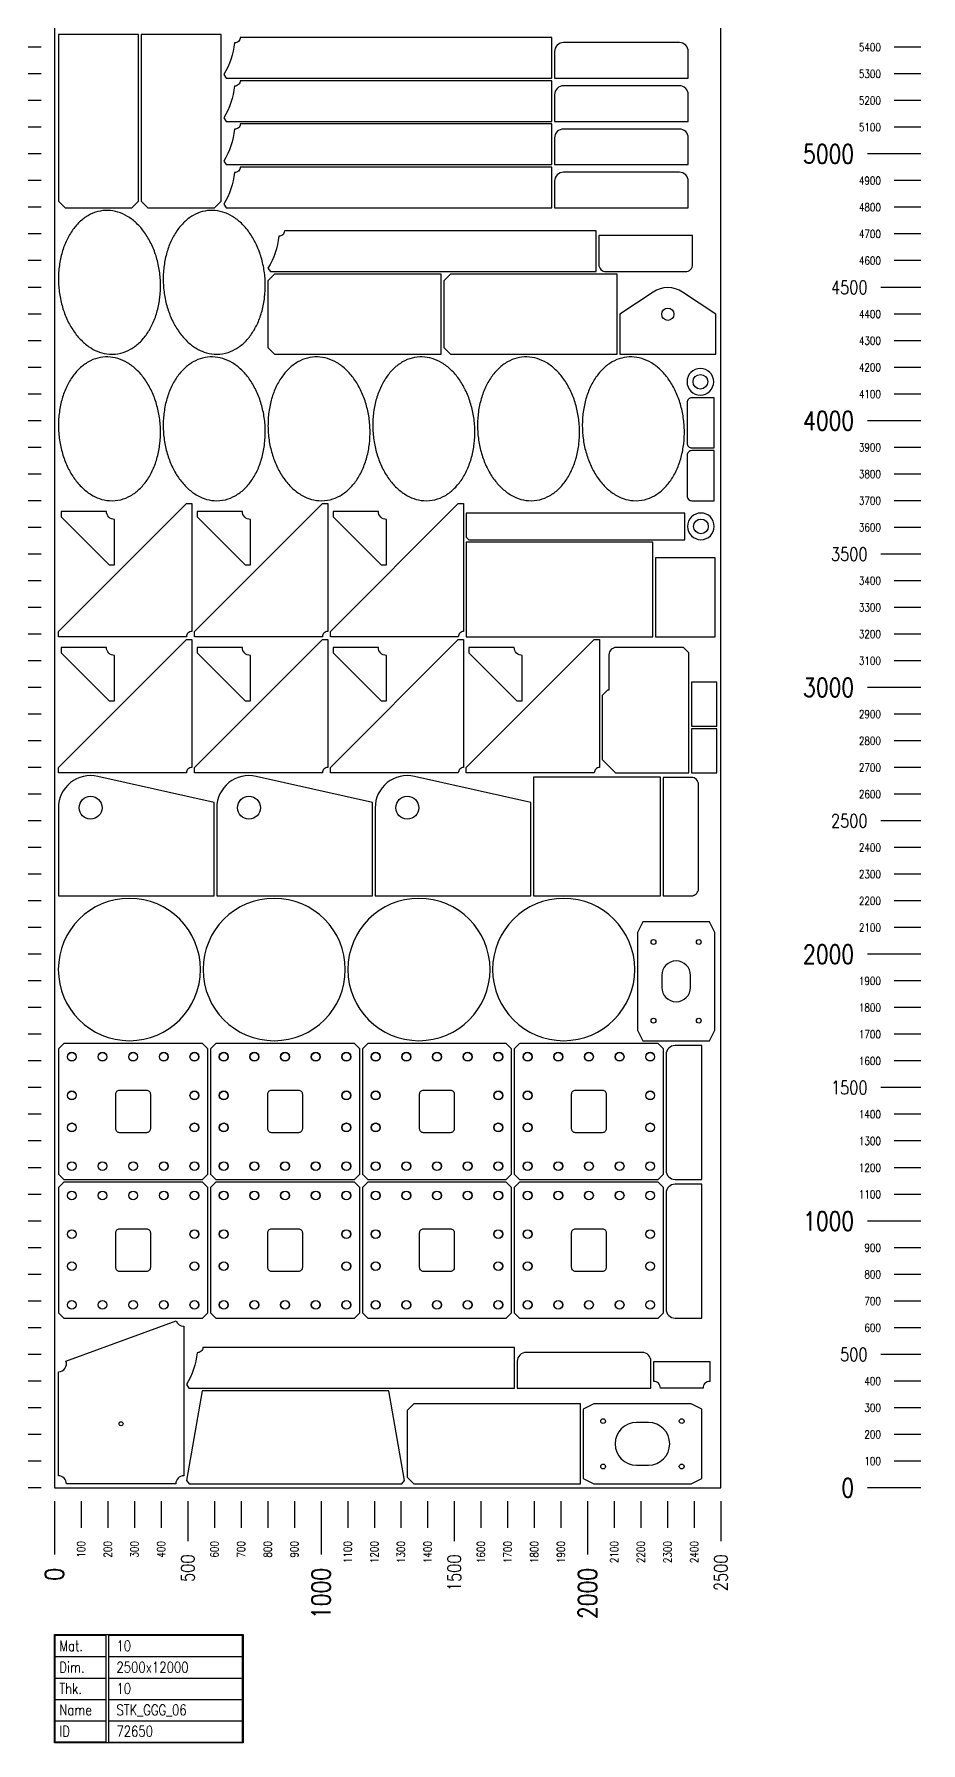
# Model space of a CAD drawing. Header units: millimetres. Extents: x 28039 to 145264, y 9873 to 40131.
# Drawn here: x 95840 to 99166, y 13439 to 19844 of the extents above; entities that cross this region are included whole.
import ezdxf
from ezdxf.enums import TextEntityAlignment as Align

# ---------------------------------------------------------------- set-up
doc = ezdxf.new("R2010")
doc.units = ezdxf.units.MM
doc.layers.add('TEXT', color=7, linetype='Continuous')
doc.styles.add('EasyCutStyle', font='romans.shx', dxfattribs={"width": 0.8})

# ---------------------------------------------------------------- blocks, each defined once
blk = doc.blocks.new('LogoSheet_46632')
at = {"color": 2}
for p, q in [((-50, 5400), (-150, 5400)), ((-50, 5300), (-150, 5300)), ((-50, 5200), (-150, 5200)), ((-50, 5100), (-150, 5100)), ((-50, 4900), (-150, 4900)), ((-50, 4800), (-150, 4800)), ((-50, 4700), (-150, 4700)), ((-50, 4600), (-150, 4600)), ((-50, 4400), (-150, 4400)), ((-50, 4300), (-150, 4300)), ((-50, 4200), (-150, 4200)), ((-50, 4100), (-150, 4100)), ((-50, 3900), (-150, 3900)), ((-50, 3800), (-150, 3800)), ((-50, 3700), (-150, 3700)), ((-50, 3600), (-150, 3600)), ((-50, 3400), (-150, 3400)), ((-50, 3300), (-150, 3300)), ((-50, 3200), (-150, 3200)), ((-50, 3100), (-150, 3100)), ((-50, 2900), (-150, 2900)), ((-50, 2800), (-150, 2800)), ((-50, 2700), (-150, 2700)), ((-50, 2600), (-150, 2600)), ((-50, 2400), (-150, 2400)), ((-50, 2300), (-150, 2300)), ((-50, 2200), (-150, 2200)), ((-50, 2100), (-150, 2100)), ((-50, 1900), (-150, 1900)), ((-50, 1800), (-150, 1800)), ((-50, 1700), (-150, 1700)), ((-50, 1600), (-150, 1600)), ((-50, 1400), (-150, 1400)), ((-50, 1300), (-150, 1300)), ((-50, 1200), (-150, 1200)), ((-50, 1100), (-150, 1100)), ((-50, 900), (-150, 900)), ((-50, 800), (-150, 800)), ((-50, 700), (-150, 700)), ((-50, 600), (-150, 600)), ((-50, 400), (-150, 400)), ((-50, 300), (-150, 300)), ((-50, 200), (-150, 200)), ((-50, 100), (-150, 100)), ((100, -50), (100, -150)), ((200, -50), (200, -150)), ((300, -50), (300, -150)), ((400, -50), (400, -150)), ((600, -50), (600, -150)), ((700, -50), (700, -150)), ((800, -50), (800, -150)), ((900, -50), (900, -150)), ((1100, -50), (1100, -150)), ((1200, -50), (1200, -150)), ((1300, -50), (1300, -150)), ((1400, -50), (1400, -150)), ((1600, -50), (1600, -150)), ((1700, -50), (1700, -150)), ((1800, -50), (1800, -150)), ((1900, -50), (1900, -150)), ((2100, -50), (2100, -150)), ((2200, -50), (2200, -150)), ((2300, -50), (2300, -150)), ((2400, -50), (2400, -150))]:
    blk.add_line(p, q, dxfattribs=at)
at = {"color": 1}
for p, q in [((-50, 5000), (-250, 5000)), ((-50, 4000), (-250, 4000)), ((-50, 3000), (-250, 3000)), ((-50, 2000), (-250, 2000)), ((-50, 1000), (-250, 1000)), ((-50, 0), (-250, 0)), ((0, -50), (0, -250)), ((1000, -50), (1000, -250)), ((2000, -50), (2000, -250)), ((203.4, -553), (705.2, -553)), ((203.4, -633), (705.2, -633)), ((203.4, -713), (705.2, -713)), ((203.4, -793), (705.2, -793)), ((203.4, -873), (705.2, -873))]:
    blk.add_line(p, q, dxfattribs=at)
at = {"color": 7}
for p, q in [((-50, 4500), (-200, 4500)), ((-50, 3500), (-200, 3500)), ((-50, 2500), (-200, 2500)), ((-50, 1500), (-200, 1500)), ((-50, 500), (-200, 500)), ((500, -50), (500, -200)), ((1500, -50), (1500, -200)), ((2500, -50), (2500, -200))]:
    blk.add_line(p, q, dxfattribs=at)
at = {"color": 5}
for p, q in [((3, -553), (193.4, -553)), ((3, -633), (193.4, -633)), ((3, -713), (193.4, -713)), ((3, -793), (193.4, -793)), ((3, -873), (193.4, -873))]:
    blk.add_line(p, q, dxfattribs=at)
blk.add_line((193.4, -633), (193.4, -953))
blk.add_lwpolyline([(0, -550), (708.2, -550), (708.2, -956), (0, -956)], close=True)
blk.add_lwpolyline([(3, -553), (193.4, -553), (193.4, -953), (3, -953)], close=True, dxfattribs=at)
at = {"color": 1}
blk.add_lwpolyline([(705.2, -553), (203.4, -553), (203.4, -953), (705.2, -953)], close=True, dxfattribs=at)
at = {"color": 7, "style": 'EasyCutStyle', "width": 0.8}
for s, height, p in [('100', 30, (100, -200)), ('200', 30, (200, -200)), ('300', 30, (300, -200)), ('400', 30, (400, -200)), ('500', 50, (500, -250)), ('600', 30, (600, -200)), ('700', 30, (700, -200)), ('800', 30, (800, -200)), ('900', 30, (900, -200)), ('1100', 30, (1100, -200)), ('1200', 30, (1200, -200)), ('1300', 30, (1300, -200)), ('1400', 30, (1400, -200)), ('1500', 50, (1500, -250)), ('1600', 30, (1600, -200)), ('1700', 30, (1700, -200)), ('1800', 30, (1800, -200)), ('1900', 30, (1900, -200)), ('2100', 30, (2100, -200)), ('2200', 30, (2200, -200)), ('2300', 30, (2300, -200)), ('2400', 30, (2400, -200)), ('2500', 50, (2500, -250)), ('0', 70, (0, -300)), ('1000', 70, (1000, -300)), ('2000', 70, (2000, -300))]:
    blk.add_text(s, height=height, rotation=90, dxfattribs=at).set_placement(p, align=Align.MIDDLE_RIGHT)
at = {"style": 'EasyCutStyle', "width": 0.8}
for tag, p in [('MATERIAL_SHEET', (232.8, -612.4)), ('DIMENSION_SHEET', (232.8, -692.4)), ('THICKNESS_SHEET', (232.8, -772.4)), ('NAME_SHEET', (232.8, -852.4)), ('ID_SHEET', (232.8, -932.4))]:
    blk.add_attdef(tag, p, '', height=40, dxfattribs=at)
at = {"layer": 'TEXT', "color": 251, "style": 'EasyCutStyle', "width": 0.8}
for s, p in [('Mat.', (18.4, -612.4)), ('Dim.', (18.4, -692.4)), ('Thk.', (18.4, -772.4)), ('Name', (18.4, -852.4)), ('ID', (18.4, -932.4))]:
    blk.add_text(s, height=40, dxfattribs=at).set_placement(p)
blk = doc.blocks.new('LogoSheet_40291')
at = {"color": 2}
for p, q in [((-50, 5400), (-150, 5400)), ((-50, 5300), (-150, 5300)), ((-50, 5200), (-150, 5200)), ((-50, 5100), (-150, 5100)), ((-50, 4900), (-150, 4900)), ((-50, 4800), (-150, 4800)), ((-50, 4700), (-150, 4700)), ((-50, 4600), (-150, 4600)), ((-50, 4400), (-150, 4400)), ((-50, 4300), (-150, 4300)), ((-50, 4200), (-150, 4200)), ((-50, 4100), (-150, 4100)), ((-50, 3900), (-150, 3900)), ((-50, 3800), (-150, 3800)), ((-50, 3700), (-150, 3700)), ((-50, 3600), (-150, 3600)), ((-50, 3400), (-150, 3400)), ((-50, 3300), (-150, 3300)), ((-50, 3200), (-150, 3200)), ((-50, 3100), (-150, 3100)), ((-50, 2900), (-150, 2900)), ((-50, 2800), (-150, 2800)), ((-50, 2700), (-150, 2700)), ((-50, 2600), (-150, 2600)), ((-50, 2400), (-150, 2400)), ((-50, 2300), (-150, 2300)), ((-50, 2200), (-150, 2200)), ((-50, 2100), (-150, 2100)), ((-50, 1900), (-150, 1900)), ((-50, 1800), (-150, 1800)), ((-50, 1700), (-150, 1700)), ((-50, 1600), (-150, 1600)), ((-50, 1400), (-150, 1400)), ((-50, 1300), (-150, 1300)), ((-50, 1200), (-150, 1200)), ((-50, 1100), (-150, 1100)), ((-50, 900), (-150, 900)), ((-50, 800), (-150, 800)), ((-50, 700), (-150, 700)), ((-50, 600), (-150, 600)), ((-50, 400), (-150, 400)), ((-50, 300), (-150, 300)), ((-50, 200), (-150, 200)), ((-50, 100), (-150, 100))]:
    blk.add_line(p, q, dxfattribs=at)
at = {"color": 1}
for p, q in [((-50, 5000), (-250, 5000)), ((-50, 4000), (-250, 4000)), ((-50, 3000), (-250, 3000)), ((-50, 2000), (-250, 2000)), ((-50, 1000), (-250, 1000)), ((-50, 0), (-250, 0))]:
    blk.add_line(p, q, dxfattribs=at)
at = {"color": 7}
for p, q in [((-50, 4500), (-200, 4500)), ((-50, 3500), (-200, 3500)), ((-50, 2500), (-200, 2500)), ((-50, 1500), (-200, 1500)), ((-50, 500), (-200, 500))]:
    blk.add_line(p, q, dxfattribs=at)
at = {"color": 7, "style": 'EasyCutStyle', "width": 0.8}
for s, height, p in [('5400', 30, (-200, 5400)), ('5300', 30, (-200, 5300)), ('5200', 30, (-200, 5200)), ('5100', 30, (-200, 5100)), ('5000', 70, (-300, 5000)), ('4900', 30, (-200, 4900)), ('4800', 30, (-200, 4800)), ('4700', 30, (-200, 4700)), ('4600', 30, (-200, 4600)), ('4500', 50, (-250, 4500)), ('4400', 30, (-200, 4400)), ('4300', 30, (-200, 4300)), ('4200', 30, (-200, 4200)), ('4100', 30, (-200, 4100)), ('4000', 70, (-300, 4000)), ('3900', 30, (-200, 3900)), ('3800', 30, (-200, 3800)), ('3700', 30, (-200, 3700)), ('3600', 30, (-200, 3600)), ('3500', 50, (-250, 3500)), ('3400', 30, (-200, 3400)), ('3300', 30, (-200, 3300)), ('3200', 30, (-200, 3200)), ('3100', 30, (-200, 3100)), ('3000', 70, (-300, 3000)), ('2900', 30, (-200, 2900)), ('2800', 30, (-200, 2800)), ('2700', 30, (-200, 2700)), ('2600', 30, (-200, 2600)), ('2500', 50, (-250, 2500)), ('2400', 30, (-200, 2400)), ('2300', 30, (-200, 2300)), ('2200', 30, (-200, 2200)), ('2100', 30, (-200, 2100)), ('2000', 70, (-300, 2000)), ('1900', 30, (-200, 1900)), ('1800', 30, (-200, 1800)), ('1700', 30, (-200, 1700)), ('1600', 30, (-200, 1600)), ('1500', 50, (-250, 1500)), ('1400', 30, (-200, 1400)), ('1300', 30, (-200, 1300)), ('1200', 30, (-200, 1200)), ('1100', 30, (-200, 1100)), ('1000', 70, (-300, 1000)), ('900', 30, (-200, 900)), ('800', 30, (-200, 800)), ('700', 30, (-200, 700)), ('600', 30, (-200, 600)), ('500', 50, (-250, 500)), ('400', 30, (-200, 400)), ('300', 30, (-200, 300)), ('200', 30, (-200, 200)), ('100', 30, (-200, 100)), ('0', 70, (-300, 0))]:
    blk.add_text(s, height=height, dxfattribs=at).set_placement(p, align=Align.MIDDLE_RIGHT)
at = {"style": 'EasyCutStyle', "width": 0.8}
for tag, p in [('MATERIAL_SHEET', (232.8, -612.4)), ('DIMENSION_SHEET', (232.8, -692.4)), ('THICKNESS_SHEET', (232.8, -772.4)), ('NAME_SHEET', (232.8, -852.4)), ('ID_SHEET', (232.8, -932.4))]:
    blk.add_attdef(tag, p, '', height=40, dxfattribs=at)

msp = doc.modelspace()

# ---------------------------------------------------------------- linework, layer by layer
at = {"color": 34, "true_color": 0x945a17}
msp.add_lwpolyline([(95915.9, 14395.1), (98415.9, 14395.1), (98415.9, 26395.1), (95915.9, 26395.1)], close=True, dxfattribs=at)
at = {"color": 2}
for points in [[(96205.9, 19193.1), (96230.9, 19218.1), (96230.9, 19843.1), (95930.9, 19843.1), (95930.9, 19218.1), (95955.9, 19193.1)], [(96515.9, 19193.1), (96540.9, 19218.1), (96540.9, 19843.1), (96240.9, 19843.1), (96240.9, 19218.1), (96265.9, 19193.1)], [(96716.9, 18669.1), (96741.9, 18644.1), (97366.9, 18644.1), (97366.9, 18944.1), (96741.9, 18944.1), (96716.9, 18919.1)], [(97376.9, 18669.1), (97401.9, 18644.1), (98026.9, 18644.1), (98026.9, 18944.1), (97401.9, 18944.1), (97376.9, 18919.1)], [(97460.9, 17959.1), (97470.9, 17949.1), (98280.9, 17949.1), (98280.9, 18049.1), (97460.9, 18049.1)], [(98160.9, 17585.1), (98160.9, 17939.4), (97460.9, 17939.4), (97460.9, 17585.1)], [(98393.9, 17585.1), (98393.9, 17880.8), (98171, 17880.8), (98171, 17585.1)], [(98400.9, 17250.1), (98400.9, 17415.1), (98305.9, 17415.1), (98305.9, 17250.1)], [(98400.9, 17075.1), (98400.9, 17240.1), (98305.9, 17240.1), (98305.9, 17075.1)], [(97712.9, 16614.1), (98189.2, 16614.1), (98189.2, 17059.1), (97712.9, 17059.1)], [(98372.9, 16071.1), (98392.9, 16111.1), (98392.9, 16476.1), (98372.9, 16516.1), (98122.9, 16516.1), (98102.9, 16476.1), (98102.9, 16111.1), (98122.9, 16071.1)], [(95930.9, 15571.1), (95950.9, 15551.1), (96470.9, 15551.1), (96490.9, 15571.1), (96490.9, 16041.1), (96470.9, 16061.1), (95950.9, 16061.1), (95930.9, 16041.1)], [(96500.9, 15571.1), (96520.9, 15551.1), (97040.9, 15551.1), (97060.9, 15571.1), (97060.9, 16041.1), (97040.9, 16061.1), (96520.9, 16061.1), (96500.9, 16041.1)], [(97070.9, 15571.1), (97090.9, 15551.1), (97610.9, 15551.1), (97630.9, 15571.1), (97630.9, 16041.1), (97610.9, 16061.1), (97090.9, 16061.1), (97070.9, 16041.1)], [(97640.9, 15571.1), (97660.9, 15551.1), (98180.9, 15551.1), (98200.9, 15571.1), (98200.9, 16041.1), (98180.9, 16061.1), (97660.9, 16061.1), (97640.9, 16041.1)], [(95930.9, 15051.1), (95950.9, 15031.1), (96470.9, 15031.1), (96490.9, 15051.1), (96490.9, 15521.1), (96470.9, 15541.1), (95950.9, 15541.1), (95930.9, 15521.1)], [(96500.9, 15051.1), (96520.9, 15031.1), (97040.9, 15031.1), (97060.9, 15051.1), (97060.9, 15521.1), (97040.9, 15541.1), (96520.9, 15541.1), (96500.9, 15521.1)], [(97070.9, 15051.1), (97090.9, 15031.1), (97610.9, 15031.1), (97630.9, 15051.1), (97630.9, 15521.1), (97610.9, 15541.1), (97090.9, 15541.1), (97070.9, 15521.1)], [(97640.9, 15051.1), (97660.9, 15031.1), (98180.9, 15031.1), (98200.9, 15051.1), (98200.9, 15521.1), (98180.9, 15541.1), (97660.9, 15541.1), (97640.9, 15521.1)], [(96410.9, 14421.9), (96420.8, 14410.1), (97218.8, 14410.1), (97228.8, 14421.9), (97169.8, 14759.1), (96469.8, 14759.1)], [(97238.9, 14435.1), (97263.9, 14410.1), (97888.9, 14410.1), (97888.9, 14710.1), (97263.9, 14710.1), (97238.9, 14685.1)], [(97898.9, 14430.1), (97938.9, 14410.1), (98303.9, 14410.1), (98343.9, 14430.1), (98343.9, 14690.1), (98303.9, 14710.1), (97938.9, 14710.1), (97898.9, 14690.1)]]:
    msp.add_lwpolyline(points, close=True, dxfattribs=at)
at = {"color": 2, "elevation": 0}
for points in [[(96591.3, 19811.6, -0.113956), (96550.9, 19692.5), (96560.5, 19679.1), (97781.9, 19679.1), (97781.9, 19831.5), (96612.6, 19831.5, -0.434245)], [(98293.5, 19779.2, 0.414302), (98260.2, 19812.5), (97825.2, 19812.5, 0.414302), (97791.9, 19779.2), (97791.9, 19679.1), (98293.5, 19679.1)], [(96591.3, 19649.6, -0.113956), (96550.9, 19530.5), (96560.5, 19517.1), (97781.9, 19517.1), (97781.9, 19669.5), (96612.6, 19669.5, -0.434245)], [(98293.5, 19617.2, 0.414302), (98260.2, 19650.5), (97825.2, 19650.5, 0.414302), (97791.9, 19617.2), (97791.9, 19517.1), (98293.5, 19517.1)], [(96591.3, 19487.6, -0.113956), (96550.9, 19368.5), (96560.5, 19355.1), (97781.9, 19355.1), (97781.9, 19507.5), (96612.6, 19507.5, -0.434245)], [(98293.5, 19455.2, 0.414302), (98260.2, 19488.5), (97825.2, 19488.5, 0.414302), (97791.9, 19455.2), (97791.9, 19355.1), (98293.5, 19355.1)], [(96591.3, 19325.6, -0.113956), (96550.9, 19206.5), (96560.5, 19193.1), (97781.9, 19193.1), (97781.9, 19345.5), (96612.6, 19345.5, -0.434245)], [(98293.5, 19293.2, 0.414302), (98260.2, 19326.5), (97825.2, 19326.5, 0.414302), (97791.9, 19293.2), (97791.9, 19193.1), (98293.5, 19193.1)], [(96296.9, 19012.8, 0.038497), (96278.2, 19059.6, 0.042766), (96253.6, 19101, 0.048711), (96224, 19135.2, 0.056092), (96190.4, 19161, 0.063788), (96154.1, 19177.3, 0.06933), (96116.4, 19183.5, 0.070033), (96078.9, 19179.2, 0.06539), (96043.1, 19164.6, 0.057782), (96010.5, 19140.2, 0.050093), (95982.3, 19107.1, 0.043745), (95959.5, 19066.7, 0.039149), (95943.1, 19020.6, 0.036199), (95933.5, 18970.4, 0.034723), (95931.1, 18918, 0.034604), (95936, 18865.5, 0.035839), (95948, 18814.9, 0.038507), (95966.6, 18768, 0.04276), (95991.2, 18726.7, 0.048711), (96020.9, 18692.5, 0.0561), (96054.5, 18666.7, 0.050417), (96084.5, 18652.3, 0.066809), (96122, 18644.5, 0.07983), (96164.4, 18648, 0.067268), (96201.4, 18662.9, 0.058363), (96234.3, 18687.4, 0.050124), (96262.6, 18720.5, 0.0438), (96285.3, 18760.9, 0.039136), (96301.8, 18807.1, 0.036214), (96311.4, 18857.3, 0.034718), (96313.8, 18909.6, 0.034606), (96308.9, 18962.1, 0.035839)], [(96689.9, 19012.8, 0.038497), (96671.2, 19059.6, 0.042766), (96646.6, 19101, 0.048711), (96617, 19135.2, 0.056092), (96583.4, 19161, 0.063788), (96547.1, 19177.3, 0.06933), (96509.4, 19183.5, 0.070033), (96471.9, 19179.2, 0.06539), (96436.1, 19164.6, 0.057782), (96403.5, 19140.2, 0.050093), (96375.3, 19107.1, 0.043745), (96352.5, 19066.7, 0.039149), (96336.1, 19020.6, 0.036199), (96326.5, 18970.4, 0.034723), (96324.1, 18918, 0.034604), (96329, 18865.5, 0.035839), (96341, 18814.9, 0.038507), (96359.6, 18768, 0.04276), (96384.2, 18726.7, 0.048711), (96413.9, 18692.5, 0.0561), (96447.5, 18666.7, 0.050417), (96477.5, 18652.3, 0.066809), (96515, 18644.5, 0.07983), (96557.4, 18648, 0.067268), (96594.4, 18662.9, 0.058363), (96627.3, 18687.4, 0.050124), (96655.6, 18720.5, 0.0438), (96678.3, 18760.9, 0.039136), (96694.8, 18807.1, 0.036214), (96704.4, 18857.3, 0.034718), (96706.8, 18909.6, 0.034606), (96701.9, 18962.1, 0.035839)], [(96757.3, 19086.6, -0.113956), (96716.9, 18967.5), (96726.5, 18954.1), (97947.9, 18954.1), (97947.9, 19106.5), (96778.6, 19106.5, -0.434245)], [(97957.9, 18981.1, 0.414214), (97984.9, 18954.1), (98282.9, 18954.1, 0.414214), (98309.9, 18981.1), (98309.9, 19089.1), (97957.9, 19089.1)], [(98036.9, 18644.1), (98396.9, 18644.1), (98396.9, 18794.1), (98272.4, 18877.3, 0.303366), (98161.3, 18877.3), (98036.9, 18794.1)], [(96296.9, 18463.8, 0.038497), (96278.2, 18510.6, 0.042766), (96253.6, 18552, 0.048711), (96224, 18586.2, 0.056092), (96190.4, 18612, 0.063788), (96154.1, 18628.3, 0.06933), (96116.4, 18634.5, 0.070033), (96078.9, 18630.2, 0.06539), (96043.1, 18615.6, 0.057782), (96010.5, 18591.2, 0.050093), (95982.3, 18558.1, 0.043745), (95959.5, 18517.7, 0.039149), (95943.1, 18471.6, 0.036199), (95933.5, 18421.4, 0.034723), (95931.1, 18369, 0.034604), (95936, 18316.5, 0.035839), (95948, 18265.9, 0.038507), (95966.6, 18219, 0.04276), (95991.2, 18177.7, 0.048711), (96020.9, 18143.5, 0.0561), (96054.5, 18117.7, 0.050417), (96084.5, 18103.3, 0.066809), (96122, 18095.5, 0.07983), (96164.4, 18099, 0.067268), (96201.4, 18113.9, 0.058363), (96234.3, 18138.4, 0.050124), (96262.6, 18171.5, 0.0438), (96285.3, 18211.9, 0.039136), (96301.8, 18258.1, 0.036214), (96311.4, 18308.3, 0.034718), (96313.8, 18360.6, 0.034606), (96308.9, 18413.1, 0.035839)], [(96689.9, 18463.8, 0.038497), (96671.2, 18510.6, 0.042766), (96646.6, 18552, 0.048711), (96617, 18586.2, 0.056092), (96583.4, 18612, 0.063788), (96547.1, 18628.3, 0.06933), (96509.4, 18634.5, 0.070033), (96471.9, 18630.2, 0.06539), (96436.1, 18615.6, 0.057782), (96403.5, 18591.2, 0.050093), (96375.3, 18558.1, 0.043745), (96352.5, 18517.7, 0.039149), (96336.1, 18471.6, 0.036199), (96326.5, 18421.4, 0.034723), (96324.1, 18369, 0.034604), (96329, 18316.5, 0.035839), (96341, 18265.9, 0.038507), (96359.6, 18219, 0.04276), (96384.2, 18177.7, 0.048711), (96413.9, 18143.5, 0.0561), (96447.5, 18117.7, 0.050417), (96477.5, 18103.3, 0.066809), (96515, 18095.5, 0.07983), (96557.4, 18099, 0.067268), (96594.4, 18113.9, 0.058363), (96627.3, 18138.4, 0.050124), (96655.6, 18171.5, 0.0438), (96678.3, 18211.9, 0.039136), (96694.8, 18258.1, 0.036214), (96704.4, 18308.3, 0.034718), (96706.8, 18360.6, 0.034606), (96701.9, 18413.1, 0.035839)], [(97082.9, 18463.8, 0.038497), (97064.2, 18510.6, 0.042766), (97039.6, 18552, 0.048711), (97010, 18586.2, 0.056092), (96976.4, 18612, 0.063788), (96940.1, 18628.3, 0.06933), (96902.4, 18634.5, 0.070033), (96864.9, 18630.2, 0.06539), (96829.1, 18615.6, 0.057782), (96796.5, 18591.2, 0.050093), (96768.3, 18558.1, 0.043745), (96745.5, 18517.7, 0.039149), (96729.1, 18471.6, 0.036199), (96719.5, 18421.4, 0.034723), (96717.1, 18369, 0.034604), (96722, 18316.5, 0.035839), (96734, 18265.9, 0.038507), (96752.6, 18219, 0.04276), (96777.2, 18177.7, 0.048711), (96806.9, 18143.5, 0.0561), (96840.5, 18117.7, 0.050417), (96870.5, 18103.3, 0.066809), (96908, 18095.5, 0.07983), (96950.4, 18099, 0.067268), (96987.4, 18113.9, 0.058363), (97020.3, 18138.4, 0.050124), (97048.6, 18171.5, 0.0438), (97071.3, 18211.9, 0.039136), (97087.8, 18258.1, 0.036214), (97097.4, 18308.3, 0.034718), (97099.8, 18360.6, 0.034606), (97094.9, 18413.1, 0.035839)], [(97475.9, 18463.8, 0.038497), (97457.2, 18510.6, 0.042766), (97432.6, 18552, 0.048711), (97403, 18586.2, 0.056092), (97369.4, 18612, 0.063788), (97333.1, 18628.3, 0.06933), (97295.4, 18634.5, 0.070033), (97257.9, 18630.2, 0.06539), (97222.1, 18615.6, 0.057782), (97189.5, 18591.2, 0.050093), (97161.3, 18558.1, 0.043745), (97138.5, 18517.7, 0.039149), (97122.1, 18471.6, 0.036199), (97112.5, 18421.4, 0.034723), (97110.1, 18369, 0.034604), (97115, 18316.5, 0.035839), (97127, 18265.9, 0.038507), (97145.6, 18219, 0.04276), (97170.2, 18177.7, 0.048711), (97199.9, 18143.5, 0.0561), (97233.5, 18117.7, 0.050417), (97263.5, 18103.3, 0.066809), (97301, 18095.5, 0.07983), (97343.4, 18099, 0.067268), (97380.4, 18113.9, 0.058363), (97413.3, 18138.4, 0.050124), (97441.6, 18171.5, 0.0438), (97464.3, 18211.9, 0.039136), (97480.8, 18258.1, 0.036214), (97490.4, 18308.3, 0.034718), (97492.8, 18360.6, 0.034606), (97487.9, 18413.1, 0.035839)], [(97868.9, 18463.8, 0.038497), (97850.2, 18510.6, 0.042766), (97825.6, 18552, 0.048711), (97796, 18586.2, 0.056092), (97762.4, 18612, 0.063788), (97726.1, 18628.3, 0.06933), (97688.4, 18634.5, 0.070033), (97650.9, 18630.2, 0.06539), (97615.1, 18615.6, 0.057782), (97582.5, 18591.2, 0.050093), (97554.3, 18558.1, 0.043745), (97531.5, 18517.7, 0.039149), (97515.1, 18471.6, 0.036199), (97505.5, 18421.4, 0.034723), (97503.1, 18369, 0.034604), (97508, 18316.5, 0.035839), (97520, 18265.9, 0.038507), (97538.6, 18219, 0.04276), (97563.2, 18177.7, 0.048711), (97592.9, 18143.5, 0.0561), (97626.5, 18117.7, 0.050417), (97656.5, 18103.3, 0.066809), (97694, 18095.5, 0.07983), (97736.4, 18099, 0.067268), (97773.4, 18113.9, 0.058363), (97806.3, 18138.4, 0.050124), (97834.6, 18171.5, 0.0438), (97857.3, 18211.9, 0.039136), (97873.8, 18258.1, 0.036214), (97883.4, 18308.3, 0.034718), (97885.8, 18360.6, 0.034606), (97880.9, 18413.1, 0.035839)], [(98261.9, 18463.8, 0.038497), (98243.2, 18510.6, 0.042766), (98218.6, 18552, 0.048711), (98189, 18586.2, 0.056092), (98155.4, 18612, 0.063788), (98119.1, 18628.3, 0.06933), (98081.4, 18634.5, 0.070033), (98043.9, 18630.2, 0.06539), (98008.1, 18615.6, 0.057782), (97975.5, 18591.2, 0.050093), (97947.3, 18558.1, 0.043745), (97924.5, 18517.7, 0.039149), (97908.1, 18471.6, 0.036199), (97898.5, 18421.4, 0.034723), (97896.1, 18369, 0.034604), (97901, 18316.5, 0.035839), (97913, 18265.9, 0.038507), (97931.6, 18219, 0.04276), (97956.2, 18177.7, 0.048711), (97985.9, 18143.5, 0.0561), (98019.5, 18117.7, 0.050417), (98049.5, 18103.3, 0.066809), (98087, 18095.5, 0.07983), (98129.4, 18099, 0.067268), (98166.4, 18113.9, 0.058363), (98199.3, 18138.4, 0.050124), (98227.6, 18171.5, 0.0438), (98250.3, 18211.9, 0.039136), (98266.8, 18258.1, 0.036214), (98276.4, 18308.3, 0.034718), (98278.8, 18360.6, 0.034606), (98273.9, 18413.1, 0.035839)], [(98338.9, 18491.1, 1), (98338.9, 18591.1, 1)], [(98390.9, 18293.1), (98390.9, 18481.1), (98307.2, 18481.1, 0.414214), (98289.2, 18463.1), (98289.2, 18311.1, 0.414214), (98307.2, 18293.1)], [(98390.9, 18095.1), (98390.9, 18283.1), (98307.2, 18283.1, 0.414214), (98289.2, 18265.1), (98289.2, 18113.1, 0.414214), (98307.2, 18095.1)], [(96140.9, 17855.1), (96140.9, 18025.1, -0.414214), (96110.9, 18055.1), (95940.9, 18055.1), (95940.9, 18035.1), (96120.9, 17855.1)], [(96650.9, 17855.1), (96650.9, 18025.1, -0.414214), (96620.9, 18055.1), (96450.9, 18055.1), (96450.9, 18035.1), (96630.9, 17855.1)], [(97160.9, 17855.1), (97160.9, 18025.1, -0.414214), (97130.9, 18055.1), (96960.9, 18055.1), (96960.9, 18035.1), (97140.9, 17855.1)], [(98340.9, 17949.1, 1), (98340.9, 18049.1, 1)], [(96140.9, 17345.1), (96140.9, 17515.1, -0.414214), (96110.9, 17545.1), (95940.9, 17545.1), (95940.9, 17525.1), (96120.9, 17345.1)], [(96650.9, 17345.1), (96650.9, 17515.1, -0.414214), (96620.9, 17545.1), (96450.9, 17545.1), (96450.9, 17525.1), (96630.9, 17345.1)], [(97160.9, 17345.1), (97160.9, 17515.1, -0.414214), (97130.9, 17545.1), (96960.9, 17545.1), (96960.9, 17525.1), (97140.9, 17345.1)], [(97670.9, 17345.1), (97670.9, 17515.1, -0.414214), (97640.9, 17545.1), (97470.9, 17545.1), (97470.9, 17525.1), (97650.9, 17345.1)], [(98295.9, 17075.1), (98295.9, 17525.1), (98275.9, 17545.1), (98022.9, 17545.1, 0.414214), (97995.9, 17518.1), (97995.9, 17385.1), (97990.9, 17385.1), (97970.9, 17365.1), (97970.9, 17125.1), (98020.9, 17075.1)], [(95930.9, 16614.1), (96515.1, 16614.1), (96515.1, 16963.4), (96078.1, 17062, 0.480791), (95930.9, 16944.2)], [(96524.9, 16614.1), (97109.1, 16614.1), (97109.1, 16963.4), (96672.1, 17062, 0.480791), (96524.9, 16944.2)], [(97118.9, 16614.1), (97703.1, 16614.1), (97703.1, 16963.4), (97266.1, 17062, 0.480791), (97118.9, 16944.2)], [(98304.9, 16614.1, 0.414214), (98331.9, 16641.1), (98331.9, 17031.1, 0.414214), (98304.9, 17058.1), (98198.9, 17058.1), (98198.9, 16614.1)], [(96197.2, 16071.1, 1), (96197.2, 16604.5, 1)], [(96740.2, 16071.1, 1), (96740.2, 16604.5, 1)], [(97283.2, 16071.1, 1), (97283.2, 16604.5, 1)], [(97826.2, 16071.1, 1), (97826.2, 16604.5, 1)], [(98243.8, 16052.8, 0.414302), (98210.5, 16019.5), (98210.5, 15584.4, 0.414302), (98243.8, 15551.1), (98343.9, 15551.1), (98343.9, 16052.8)], [(98243.8, 15532.8, 0.414302), (98210.5, 15499.5), (98210.5, 15064.4, 0.414302), (98243.8, 15031.1), (98343.9, 15031.1), (98343.9, 15532.8)], [(96451.3, 14901.6, -0.113956), (96410.9, 14782.5), (96420.5, 14769.1), (97641.9, 14769.1), (97641.9, 14921.5), (96472.6, 14921.5, -0.434245)], [(98153.5, 14869.2, 0.414302), (98120.2, 14902.5), (97685.2, 14902.5, 0.414302), (97651.9, 14869.2), (97651.9, 14769.1), (98153.5, 14769.1)]]:
    msp.add_lwpolyline(points, format="xyb", close=True, dxfattribs=at)
at = {"color": 1, "elevation": 0}
for points in [[(96410.9, 17585.1), (95930.9, 17585.1), (95930.9, 17605.1), (96410.9, 18085.1), (96430.9, 18085.1), (96430.9, 17605.1, 0.414214)], [(96920.9, 17585.1), (96440.9, 17585.1), (96440.9, 17605.1), (96920.9, 18085.1), (96940.9, 18085.1), (96940.9, 17605.1, 0.414214)], [(97430.9, 17585.1), (96950.9, 17585.1), (96950.9, 17605.1), (97430.9, 18085.1), (97450.9, 18085.1), (97450.9, 17605.1, 0.414214)], [(96410.9, 17075.1), (95930.9, 17075.1), (95930.9, 17095.1), (96410.9, 17575.1), (96430.9, 17575.1), (96430.9, 17095.1, 0.414214)], [(96920.9, 17075.1), (96440.9, 17075.1), (96440.9, 17095.1), (96920.9, 17575.1), (96940.9, 17575.1), (96940.9, 17095.1, 0.414214)], [(97430.9, 17075.1), (96950.9, 17075.1), (96950.9, 17095.1), (97430.9, 17575.1), (97450.9, 17575.1), (97450.9, 17095.1, 0.414214)], [(97940.9, 17075.1), (97460.9, 17075.1), (97460.9, 17095.1), (97940.9, 17575.1), (97960.9, 17575.1), (97960.9, 17095.1, 0.414214)], [(96370.9, 14410.1), (95960.9, 14410.1, 0.414214), (95930.9, 14440.1), (95930.9, 14830.1, 0.52055), (95959.1, 14870.3), (96372.7, 15020.9, 0.315296), (96400.9, 15001.1), (96400.9, 14440.1, 0.414214)], [(98163.9, 14794.1), (98163.9, 14869.1), (98373.9, 14869.1), (98373.9, 14794.1, 0.414214), (98348.9, 14769.1), (98188.9, 14769.1, 0.414214)]]:
    msp.add_lwpolyline(points, format="xyb", close=True, dxfattribs=at)
at = {"color": 4}
for points in [[(98301.9, 16271.1), (98301.9, 16316.1, 1), (98193.9, 16316.1), (98193.9, 16271.1, 1)], [(98098.9, 14480.1), (98143.9, 14480.1, 1), (98143.9, 14640.1), (98098.9, 14640.1, 1)]]:
    msp.add_lwpolyline(points, format="xyb", close=True, dxfattribs=at)
at = {"color": 3}
for points in [[(96160.9, 15726.1, -0.414214), (96145.9, 15741.1), (96145.9, 15871.1, -0.414214), (96160.9, 15886.1), (96260.9, 15886.1, -0.414214), (96275.9, 15871.1), (96275.9, 15741.1, -0.414214), (96260.9, 15726.1)], [(96730.9, 15726.1, -0.414214), (96715.9, 15741.1), (96715.9, 15871.1, -0.414214), (96730.9, 15886.1), (96830.9, 15886.1, -0.414214), (96845.9, 15871.1), (96845.9, 15741.1, -0.414214), (96830.9, 15726.1)], [(97300.9, 15726.1, -0.414214), (97285.9, 15741.1), (97285.9, 15871.1, -0.414214), (97300.9, 15886.1), (97400.9, 15886.1, -0.414214), (97415.9, 15871.1), (97415.9, 15741.1, -0.414214), (97400.9, 15726.1)], [(97870.9, 15726.1, -0.414214), (97855.9, 15741.1), (97855.9, 15871.1, -0.414214), (97870.9, 15886.1), (97970.9, 15886.1, -0.414214), (97985.9, 15871.1), (97985.9, 15741.1, -0.414214), (97970.9, 15726.1)], [(96160.9, 15206.1, -0.414214), (96145.9, 15221.1), (96145.9, 15351.1, -0.414214), (96160.9, 15366.1), (96260.9, 15366.1, -0.414214), (96275.9, 15351.1), (96275.9, 15221.1, -0.414214), (96260.9, 15206.1)], [(96730.9, 15206.1, -0.414214), (96715.9, 15221.1), (96715.9, 15351.1, -0.414214), (96730.9, 15366.1), (96830.9, 15366.1, -0.414214), (96845.9, 15351.1), (96845.9, 15221.1, -0.414214), (96830.9, 15206.1)], [(97300.9, 15206.1, -0.414214), (97285.9, 15221.1), (97285.9, 15351.1, -0.414214), (97300.9, 15366.1), (97400.9, 15366.1, -0.414214), (97415.9, 15351.1), (97415.9, 15221.1, -0.414214), (97400.9, 15206.1)], [(97870.9, 15206.1, -0.414214), (97855.9, 15221.1), (97855.9, 15351.1, -0.414214), (97870.9, 15366.1), (97970.9, 15366.1, -0.414214), (97985.9, 15351.1), (97985.9, 15221.1, -0.414214), (97970.9, 15206.1)]]:
    msp.add_lwpolyline(points, format="xyb", close=True, dxfattribs=at)
at = {"color": 4}
for centre, radius in [((98216.9, 18794.1, 0), 23), ((98338.9, 18541.1, 0), 27.5), ((98340.9, 17999.1, 0), 27.5), ((96051.5, 16944.3, 0), 42.9), ((96645.5, 16944.3, 0), 42.9), ((97239.5, 16944.3, 0), 42.9), ((98162.9, 16441.1), 9), ((98162.9, 16441.1), 9), ((98332.9, 16441.1), 9), ((98332.9, 16441.1), 9), ((98162.9, 16146.1), 9), ((98162.9, 16146.1), 9), ((98332.9, 16146.1), 9), ((98332.9, 16146.1), 9), ((95980.9, 16011.1), 16.5), ((95980.9, 16011.1), 16), ((96095.9, 16011.1), 16.5), ((96095.9, 16011.1), 16), ((96210.9, 16011.1), 16.5), ((96210.9, 16011.1), 16), ((96325.9, 16011.1), 16.5), ((96325.9, 16011.1), 16), ((96440.9, 16011.1), 16.5), ((96440.9, 16011.1), 16), ((96550.9, 16011.1), 16.5), ((96550.9, 16011.1), 16), ((96665.9, 16011.1), 16.5), ((96665.9, 16011.1), 16), ((96780.9, 16011.1), 16.5), ((96780.9, 16011.1), 16), ((96895.9, 16011.1), 16.5), ((96895.9, 16011.1), 16), ((97010.9, 16011.1), 16.5), ((97010.9, 16011.1), 16), ((97120.9, 16011.1), 16.5), ((97120.9, 16011.1), 16), ((97235.9, 16011.1), 16.5), ((97235.9, 16011.1), 16), ((97350.9, 16011.1), 16.5), ((97350.9, 16011.1), 16), ((97465.9, 16011.1), 16.5), ((97465.9, 16011.1), 16), ((97580.9, 16011.1), 16.5), ((97580.9, 16011.1), 16), ((97690.9, 16011.1), 16.5), ((97690.9, 16011.1), 16), ((97805.9, 16011.1), 16.5), ((97805.9, 16011.1), 16), ((97920.9, 16011.1), 16.5), ((97920.9, 16011.1), 16), ((98035.9, 16011.1), 16.5), ((98035.9, 16011.1), 16), ((98150.9, 16011.1), 16.5), ((98150.9, 16011.1), 16), ((95980.9, 15866.1), 16.5), ((95980.9, 15866.1), 16), ((96440.9, 15866.1), 16.5), ((96440.9, 15866.1), 16), ((96550.9, 15866.1), 16.5), ((96550.9, 15866.1), 16), ((97010.9, 15866.1), 16.5), ((97010.9, 15866.1), 16), ((97120.9, 15866.1), 16.5), ((97120.9, 15866.1), 16), ((97580.9, 15866.1), 16.5), ((97580.9, 15866.1), 16), ((97690.9, 15866.1), 16.5), ((97690.9, 15866.1), 16), ((98150.9, 15866.1), 16.5), ((98150.9, 15866.1), 16), ((95980.9, 15746.1), 16.5), ((95980.9, 15746.1), 16), ((96440.9, 15746.1), 16.5), ((96440.9, 15746.1), 16), ((96550.9, 15746.1), 16.5), ((96550.9, 15746.1), 16), ((97010.9, 15746.1), 16.5), ((97010.9, 15746.1), 16), ((97120.9, 15746.1), 16.5), ((97120.9, 15746.1), 16), ((97580.9, 15746.1), 16.5), ((97580.9, 15746.1), 16), ((97690.9, 15746.1), 16.5), ((97690.9, 15746.1), 16), ((98150.9, 15746.1), 16.5), ((98150.9, 15746.1), 16), ((95980.9, 15601.1), 16.5), ((95980.9, 15601.1), 16), ((96095.9, 15601.1), 16.5), ((96095.9, 15601.1), 16), ((96210.9, 15601.1), 16.5), ((96210.9, 15601.1), 16), ((96325.9, 15601.1), 16.5), ((96325.9, 15601.1), 16), ((96440.9, 15601.1), 16.5), ((96440.9, 15601.1), 16), ((96550.9, 15601.1), 16.5), ((96550.9, 15601.1), 16), ((96665.9, 15601.1), 16.5), ((96665.9, 15601.1), 16), ((96780.9, 15601.1), 16.5), ((96780.9, 15601.1), 16), ((96895.9, 15601.1), 16.5), ((96895.9, 15601.1), 16), ((97010.9, 15601.1), 16.5), ((97010.9, 15601.1), 16), ((97120.9, 15601.1), 16.5), ((97120.9, 15601.1), 16), ((97235.9, 15601.1), 16.5), ((97235.9, 15601.1), 16), ((97350.9, 15601.1), 16.5), ((97350.9, 15601.1), 16), ((97465.9, 15601.1), 16.5), ((97465.9, 15601.1), 16), ((97580.9, 15601.1), 16.5), ((97580.9, 15601.1), 16), ((97690.9, 15601.1), 16.5), ((97690.9, 15601.1), 16), ((97805.9, 15601.1), 16.5), ((97805.9, 15601.1), 16), ((97920.9, 15601.1), 16.5), ((97920.9, 15601.1), 16), ((98035.9, 15601.1), 16.5), ((98035.9, 15601.1), 16), ((98150.9, 15601.1), 16.5), ((98150.9, 15601.1), 16), ((95980.9, 15491.1), 16.5), ((95980.9, 15491.1), 16), ((96095.9, 15491.1), 16.5), ((96095.9, 15491.1), 16), ((96210.9, 15491.1), 16.5), ((96210.9, 15491.1), 16), ((96325.9, 15491.1), 16.5), ((96325.9, 15491.1), 16), ((96440.9, 15491.1), 16.5), ((96440.9, 15491.1), 16), ((96550.9, 15491.1), 16.5), ((96550.9, 15491.1), 16), ((96665.9, 15491.1), 16.5), ((96665.9, 15491.1), 16), ((96780.9, 15491.1), 16.5), ((96780.9, 15491.1), 16), ((96895.9, 15491.1), 16.5), ((96895.9, 15491.1), 16), ((97010.9, 15491.1), 16.5), ((97010.9, 15491.1), 16), ((97120.9, 15491.1), 16.5), ((97120.9, 15491.1), 16), ((97235.9, 15491.1), 16.5), ((97235.9, 15491.1), 16), ((97350.9, 15491.1), 16.5), ((97350.9, 15491.1), 16), ((97465.9, 15491.1), 16.5), ((97465.9, 15491.1), 16), ((97580.9, 15491.1), 16.5), ((97580.9, 15491.1), 16), ((97690.9, 15491.1), 16.5), ((97690.9, 15491.1), 16), ((97805.9, 15491.1), 16.5), ((97805.9, 15491.1), 16), ((97920.9, 15491.1), 16.5), ((97920.9, 15491.1), 16), ((98035.9, 15491.1), 16.5), ((98035.9, 15491.1), 16), ((98150.9, 15491.1), 16.5), ((98150.9, 15491.1), 16), ((95980.9, 15346.1), 16.5), ((95980.9, 15346.1), 16), ((96440.9, 15346.1), 16.5), ((96440.9, 15346.1), 16), ((96550.9, 15346.1), 16.5), ((96550.9, 15346.1), 16), ((97010.9, 15346.1), 16.5), ((97010.9, 15346.1), 16), ((97120.9, 15346.1), 16.5), ((97120.9, 15346.1), 16), ((97580.9, 15346.1), 16.5), ((97580.9, 15346.1), 16), ((97690.9, 15346.1), 16.5), ((97690.9, 15346.1), 16), ((98150.9, 15346.1), 16.5), ((98150.9, 15346.1), 16), ((95980.9, 15226.1), 16.5), ((95980.9, 15226.1), 16), ((96440.9, 15226.1), 16.5), ((96440.9, 15226.1), 16), ((96550.9, 15226.1), 16.5), ((96550.9, 15226.1), 16), ((97010.9, 15226.1), 16.5), ((97010.9, 15226.1), 16), ((97120.9, 15226.1), 16.5), ((97120.9, 15226.1), 16), ((97580.9, 15226.1), 16.5), ((97580.9, 15226.1), 16), ((97690.9, 15226.1), 16.5), ((97690.9, 15226.1), 16), ((98150.9, 15226.1), 16.5), ((98150.9, 15226.1), 16), ((95980.9, 15081.1), 16.5), ((95980.9, 15081.1), 16), ((96095.9, 15081.1), 16.5), ((96095.9, 15081.1), 16), ((96210.9, 15081.1), 16.5), ((96210.9, 15081.1), 16), ((96325.9, 15081.1), 16.5), ((96325.9, 15081.1), 16), ((96440.9, 15081.1), 16.5), ((96440.9, 15081.1), 16), ((96550.9, 15081.1), 16.5), ((96550.9, 15081.1), 16), ((96665.9, 15081.1), 16.5), ((96665.9, 15081.1), 16), ((96780.9, 15081.1), 16.5), ((96780.9, 15081.1), 16), ((96895.9, 15081.1), 16.5), ((96895.9, 15081.1), 16), ((97010.9, 15081.1), 16.5), ((97010.9, 15081.1), 16), ((97120.9, 15081.1), 16.5), ((97120.9, 15081.1), 16), ((97235.9, 15081.1), 16.5), ((97235.9, 15081.1), 16), ((97350.9, 15081.1), 16.5), ((97350.9, 15081.1), 16), ((97465.9, 15081.1), 16.5), ((97465.9, 15081.1), 16), ((97580.9, 15081.1), 16.5), ((97580.9, 15081.1), 16), ((97690.9, 15081.1), 16.5), ((97690.9, 15081.1), 16), ((97805.9, 15081.1), 16.5), ((97805.9, 15081.1), 16), ((97920.9, 15081.1), 16.5), ((97920.9, 15081.1), 16), ((98035.9, 15081.1), 16.5), ((98035.9, 15081.1), 16), ((98150.9, 15081.1), 16.5), ((98150.9, 15081.1), 16), ((96165.9, 14635.1, 0), 7.5), ((97973.9, 14645.1), 9), ((97973.9, 14645.1), 9), ((98268.9, 14645.1), 9), ((98268.9, 14645.1), 9), ((97973.9, 14475.1), 9), ((97973.9, 14475.1), 9), ((98268.9, 14475.1), 9), ((98268.9, 14475.1), 9)]:
    msp.add_circle(centre, radius, dxfattribs=at)

# ---------------------------------------------------------------- block references
msp.add_blockref('LogoSheet_46632', (95915.9, 14395.1)).add_auto_attribs({'DIMENSION_SHEET': '2500x12000', 'THICKNESS_SHEET': '10', 'NAME_SHEET': 'STK_GGG_06', 'ID_SHEET': '72650', 'MATERIAL_SHEET': '10'})
msp.add_blockref('LogoSheet_40291', (99215.9, 14395.1))

doc.saveas('drawing.dxf')
